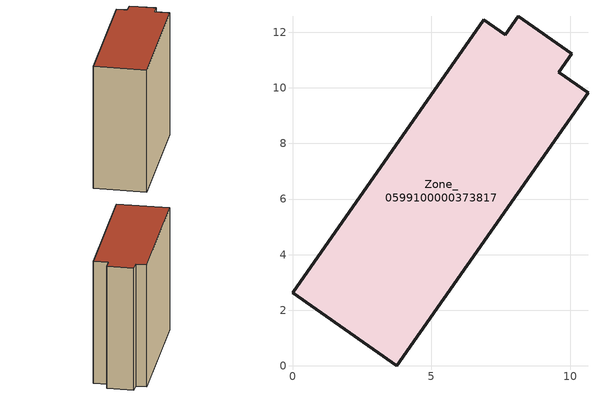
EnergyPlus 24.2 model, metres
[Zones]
Zone_0599100000373817
 floor ground (C_G): 7.65,11.92 8.13,12.58 10.05,11.24 9.58,10.57 10.63,9.83 3.75,0 0,2.63 6.88,12.46 z3.37
 wall outside (C_F): 3.75,0 10.63,9.83 9.58,10.57 10.05,11.24 8.13,12.58 7.65,11.92 6.88,12.46 0,2.63 3.75,0 z3.37:14.74
 roof outside (C_R): 8.13,12.58 7.65,11.92 6.88,12.46 0,2.63 3.75,0 10.63,9.83 9.58,10.57 10.05,11.24 z14.74
[BUILDING]
Pand.0599100000373817: North Axis=0; Terrain=City; Loads Convergence Tolerance Value=0.04; Temperature Convergence Tolerance Value=0.4; Solar Distribution=FullExterior; Maximum Number of Warmup Days=25; Minimum Number of Warmup Days=1
[Site:Location]
Rotterdam.The.Hague.AP_ZH_NLD Design_Conditions: Latitude=51.96; Longitude=4.45; Time Zone=1; Elevation=-4.5
[SITE:GROUNDTEMPERATURE:BUILDINGSURFACE]
18, 18, 18, 18, 18, 18, 18, 18, 18, 18, 18, 18
[MATERIAL] Thermal Absorptance=0.9; Solar Absorptance=0.7; Visible Absorptance=0.7
Name | Roughness | Thickness | Conductivity | Density | Specific Heat
G.TI.1992-2005 | MediumSmooth | 0.15 | 0.06 | 540 | 1210
F.TI.1992-2005 | Rough | 0.3 | 0.12 | 1920 | 840
R.TI.1992-2005 | MediumRough | 0.2 | 0.08 | 1500 | 1000
[CONSTRUCTION]
C_G: G.TI.1992-2005
C_F: F.TI.1992-2005
C_R: R.TI.1992-2005
[ZONE]
Zone_0599100000373817: Type=1; Multiplier=1; Ceiling Height=Autocalculate; Volume=Autocalculate; Floor Area=autocalculate; Part of Total Floor Area=Yes
[ZONEINFILTRATION:DESIGNFLOWRATE]
Infil_Zone_0599100000373817: Zone or ZoneList or Space or SpaceList=Zone_0599100000373817; Schedule=AlwaysOn; Design Flow Rate Calculation Method=Flow/Area; Flow Rate per Floor Area=0.0015; Constant Term Coefficient=1; Temperature Term Coefficient=0; Velocity Term Coefficient=0; Velocity Squared Term Coefficient=0
[HVACTEMPLATE:ZONE:IDEALLOADSAIRSYSTEM]
Zone_0599100000373817: Maximum Heating Supply Air Temperature=50; Minimum Cooling Supply Air Temperature=13; Maximum Heating Supply Air Humidity Ratio=0.0156; Minimum Cooling Supply Air Humidity Ratio=0.0077; Heating Limit=NoLimit; Cooling Limit=NoLimit; Dehumidification Control Type=ConstantSensibleHeatRatio; Cooling Sensible Heat Ratio=0.7; Dehumidification Setpoint=60; Humidification Control Type=None; Humidification Setpoint=30; Outdoor Air Method=None; Outdoor Air Flow Rate per Person=0.00944; Outdoor Air Flow Rate per Zone Floor Area=0; Outdoor Air Flow Rate per Zone=0; Demand Controlled Ventilation Type=None; Outdoor Air Economizer Type=NoEconomizer; Heat Recovery Type=None; Sensible Heat Recovery Effectiveness=0.7; Latent Heat Recovery Effectiveness=0.65
[ZONECONTROL:THERMOSTAT]
ThermostatControl_Zone_0599100000373817: Zone or ZoneList=Zone_0599100000373817; Control Type Schedule=DualSetpointControlType; Control 1=Thermostat_Zone_0599100000373817; Temperature Difference Between Cutout And Setpoint=0
[THERMOSTATSETPOINT:DUALSETPOINT]
Thermostat_Zone_0599100000373817: Heating Setpoint Temperature Schedule=HeatingSetpoint_Zone_0599100000373817; Cooling Setpoint Temperature Schedule=CoolingSetpoint_Zone_0599100000373817
[SCHEDULE:COMPACT]
HeatingSetpoint_Zone_0599100000373817: Through: 12/31, For: AllDays, Until: 24:00, 21
CoolingSetpoint_Zone_0599100000373817: Through: 12/31, For: AllDays, Until: 24:00, 24
DualSetpointControlType: Through: 12/31, For: AllDays, Until: 24:00, 4
AlwaysOn: Through: 12/31, For: AllDays, Until: 24:00, 1
